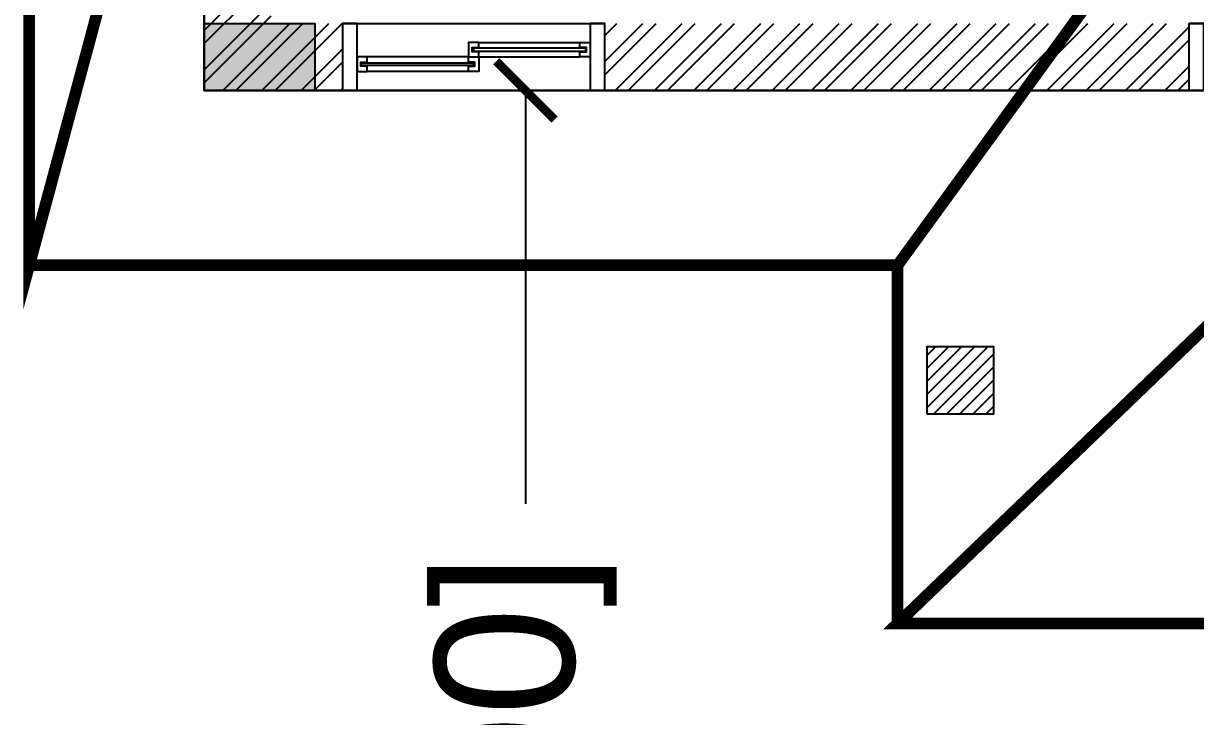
# Model space of a CAD drawing. Header units: millimetres. Extents: x -176651 to 424033, y -469666 to 486614.
# Drawn here: x 222122 to 226145, y 81205 to 83585 of the extents above; entities that cross this region are included whole.
import ezdxf

# ---------------------------------------------------------------- set-up
doc = ezdxf.new("R2010")
doc.units = ezdxf.units.MM
doc.set_wipeout_variables(frame=1)
doc.header["$PDMODE"] = 35
doc.header["$PDSIZE"] = 0.1
doc.linetypes.add('1625W-Roof Plan$0$DASHED', pattern=[0.75, 0.5, -0.25])
doc.linetypes.add('HIDDEN', pattern=[9.524999999999999, 6.35, -3.175])
doc.layers.get('Defpoints').update_dxf_attribs({"color": 252})
for name, color, linetype in [('1625_West Villa$0$ad-Elevation 10', 8, 'Continuous'), ('1625_West Villa$0$ad-Glass Sectionline', 8, 'Continuous'), ('1625_West Villa$0$ad-Wall', 8, 'Continuous'), ('1625_West Villa$0$ad-Wall hatch', 8, 'Continuous'), ('1625W-Roof Plan$0$ad-Primary Roof', 8, 'Continuous'), ('1625W-Roof Plan$0$ad-Secondary Roof', 8, 'Continuous'), ('1625W_Columns$0$ad-Column', 8, 'Continuous'), ('1625W_Columns$0$ad-Column Hatch', 8, 'Continuous'), ('1625W_Columns$0$ad-MS Column', 8, 'Continuous'), ('ad-Dimension', 4, 'Continuous'), ('ad-Plinth', 8, 'Continuous')]:
    doc.layers.add(name, color=color, linetype=linetype)
doc.styles.get("Standard").update_dxf_attribs({"font": 'arial.ttf'})
doc.dimstyles.new('Copy of A-100-DIM-INT (MM-FT)', dxfattribs={"dimscale": 500, "dimtxt": 2.4, "dimasz": 1, "dimexe": 0, "dimexo": 0, "dimgap": 1, "dimtad": 0, "dimdec": 0, "dimlfac": 0.03936996, "dimdsep": 46, "dimlunit": 3, "dimtxsty": 'Standard', "dimblk": 'ARCHTICK', "dimcen": 0.025, "dimclrd": 256, "dimclre": 256, "dimclrt": 256, "dimazin": 2, "dimtfac": 1, "dimtdec": 0, "dimtix": 1, "dimtmove": 2, "dimatfit": 3, "dimldrblk": 'ARCHTICK', "dimfxl": 1, "dimtolj": 1, "dimtzin": 0, "dimarcsym": 0})

# ---------------------------------------------------------------- blocks, each defined once
blk = doc.blocks.new('_ArchTick')
at = {"color": 0, "linetype": 'ByBlock', "const_width": 0.15}
blk.add_lwpolyline([(-0.5, -0.5), (0.5, 0.5)], dxfattribs=at)
blk = doc.blocks.new('*D13')
at = {"layer": 'ad-Dimension', "lineweight": -2, "transparency": 16777216}
for p, q in [((0, 0), (1102.882850743335, 0)), ((1102.882850743335, 0), (1102.882850743335, -1419.331514324687)), ((1102.882850743335, -6100), (1102.882850743335, -4680.668485675313)), ((0, -6100), (1102.882850743335, -6100))]:
    blk.add_line(p, q, dxfattribs=at)
at = {"layer": 'Defpoints', "color": 0, "ltscale": 5, "transparency": 16777216}
for p in [(0, 0), (0, -6100), (1102.882850743335, -6100)]:
    blk.add_point(p, dxfattribs=at)
at = {"layer": 'ad-Dimension', "lineweight": -2, "ltscale": 5, "transparency": 16777216, "xscale": 200, "yscale": 200, "zscale": 200}
for p, rotation in [((1102.882850743335, 0), 90), ((1102.882850743335, -6100), 270)]:
    blk.add_blockref('_ArchTick', p, dxfattribs=dict(at, rotation=rotation))
at = {"layer": 'ad-Dimension', "ltscale": 5, "transparency": 16777216, "insert": (1102.882850743335, -3050), "char_height": 480, "attachment_point": 5, "rotation": 90}
blk.add_mtext("\\A1;20' [6100]", dxfattribs=at)
blk = doc.blocks.new('*D14')
at = {"layer": 'ad-Dimension', "linetype": 'HIDDEN', "lineweight": -2, "transparency": 16777216}
blk.add_line((-6100, 0), (-6100, 1031.817341267772), dxfattribs=at)
at = {"layer": 'ad-Dimension', "lineweight": -2, "transparency": 16777216}
for p, q in [((-6100, 1031.817341267772), (-4680.668485675298, 1031.817341267772)), ((0, 1031.817341267772), (-1419.331514324702, 1031.817341267772)), ((0, 0), (0, 1031.817341267772))]:
    blk.add_line(p, q, dxfattribs=at)
at = {"layer": 'Defpoints', "color": 0, "ltscale": 5, "transparency": 16777216}
for p in [(-6100, 1031.817341267772), (-6100, 0), (0, 0)]:
    blk.add_point(p, dxfattribs=at)
at = {"layer": 'ad-Dimension', "lineweight": -2, "ltscale": 5, "transparency": 16777216, "xscale": 200, "yscale": 200, "zscale": 200, "rotation": 180}
blk.add_blockref('_ArchTick', (-6100, 1031.817341267772), dxfattribs=at)
at = {"layer": 'ad-Dimension', "lineweight": -2, "ltscale": 5, "transparency": 16777216, "xscale": 200, "yscale": 200, "zscale": 200}
blk.add_blockref('_ArchTick', (0, 1031.817341267772), dxfattribs=at)
at = {"layer": 'ad-Dimension', "ltscale": 5, "transparency": 16777216, "insert": (-3050, 1031.817341267772), "char_height": 480, "attachment_point": 5}
blk.add_mtext("\\A1;20' [6100]", dxfattribs=at)
blk = doc.blocks.new('1625_West Villa$0$$ZCDB_AUDIT_GENERATED_C7DC')
blk.add_wipeout([(0, 230), (900, 230), (900, 0), (0, 0)]).dxf.layer = '1625_West Villa$0$ad-Elevation 10'
at = {"layer": '1625_West Villa$0$ad-Elevation 10'}
for points in [[(900, 230), (0, 230)], [(900, 0), (0, 0)]]:
    blk.add_lwpolyline(points, dxfattribs=at)
for points in [[(50, 0), (50, 230), (0, 230), (0, 0)], [(850, 0), (900, 0), (900, 230), (850, 230)], [(467.5000000000837, 132.9999999994952), (467.5000000000728, 114.9999999994952), (432.5000000000728, 114.9999999994952), (432.5000000000982, 164.9999999994952), (467.5000000000982, 164.9999999994952), (467.5000000000873, 146.9999999994952), (445.5000000000837, 146.9999999994952), (445.5000000000837, 132.9999999994952)], [(815.0000000002874, 132.9999999994952), (815.0000000002983, 114.9999999994952), (850.0000000002983, 114.9999999994952), (850.0000000002728, 164.9999999994952), (815.0000000002728, 164.9999999994952), (815.0000000002838, 146.9999999994952), (837.0000000002874, 146.9999999994952), (837.0000000002874, 132.9999999994952)], [(84.99999999993452, 83), (84.9999999999236, 65), (49.9999999999236, 65), (49.99999999994907, 115), (84.99999999994907, 115), (84.99999999993815, 97), (62.99999999993452, 97), (62.99999999993452, 83)], [(432.5000000001382, 83), (432.5000000001492, 65), (467.5000000001492, 65), (467.5000000001237, 115), (432.5000000001237, 115), (432.5000000001346, 97), (454.5000000001382, 97), (454.5000000001382, 83)]]:
    blk.add_lwpolyline(points, close=True, dxfattribs=at)
at = {"layer": '1625_West Villa$0$ad-Glass Sectionline'}
for points in [[(467.5000000000982, 164.9999999994952), (815.0000000002728, 164.9999999994952)], [(432.5000000001237, 115), (84.99999999994907, 115)], [(467.5000000000728, 114.9999999994952), (815.0000000002728, 114.9999999994952)], [(432.5000000001492, 65), (84.99999999994907, 65)]]:
    blk.add_lwpolyline(points, dxfattribs=at)
for points in [[(450.0000000000982, 144.9999999994952), (835.0000000002874, 144.9999999994952), (835.0000000002874, 134.9999999994952), (450.0000000000982, 134.9999999994952)], [(450.0000000001237, 95), (64.99999999993452, 95), (64.99999999993452, 85), (450.0000000001237, 85)]]:
    blk.add_lwpolyline(points, close=True, dxfattribs=at)
blk = doc.blocks.new('*U93')
blk.add_blockref('1625_West Villa$0$$ZCDB_AUDIT_GENERATED_C7DC', (0, -4.836238076677546e-10))
blk = doc.blocks.new('1625_West Villa$0$zw$6266')
at = {"layer": '1625_West Villa$0$ad-Wall hatch', "transparency": 33554610}
h = blk.add_hatch(dxfattribs=at)
h.set_pattern_fill('ANSI32', color=256, scale=10)
h.set_pattern_definition([(45, (388774.3338098577, 102900.034549268), (-67.35192090801866, 67.35192090801866), []), (45, (388819.2351098577, 102900.034549268), (-67.35192090801866, 67.35192090801866), [])])
h.paths.add_polyline_path([(230, 8875.000000000007), (230, 9105.000000000007), (0, 9105.000000000007), (0, 8645.000000000007), (2830, 8645.000000000007), (2830, 4745), (0, 4745), (0, 0), (9240, 7.275957614183465e-12), (9240, 230.0000000000073), (8540, 230.0000000000073), (8540, 4745.000000000007), (4810, 4745), (4810, 4515), (4995, 4515), (4995, 3930), (5110, 3930), (5110, 4630), (8310, 4630), (8310, 3130), (6860, 3130), (6860, 3015), (8310, 3015), (8310, 230), (5110, 230), (5110, 3015), (6060, 3015), (6060, 3130), (4995, 3130), (4995, 230), (230, 230), (230, 4515), (3910.000000356697, 4515), (3910.000000356697, 4745), (3060, 4745), (3060, 8875.000000000007)])
at = {"rotation": 180}
blk.add_blockref('*U93', (1375, 229.9999999994179), dxfattribs=at)
at = {"xscale": -1, "rotation": 179.9999999999999}
blk.add_blockref('*U93', (3380, 229.9999999994179), dxfattribs=at)
at = {"layer": '1625_West Villa$0$ad-Wall'}
blk.add_lwpolyline([(3910.000000356697, 4745), (3060, 4745), (3060, 8875.000000000007), (230, 8875.000000000007), (230, 9105.000000000007), (0, 9105.000000000007), (0, 8645.000000000007), (2830, 8645.000000000007), (2830, 4745), (0, 4745), (0, 0), (9240, 7.275957614183465e-12)], dxfattribs=at)
blk = doc.blocks.new('1625W-Roof Plan$0$A$Ca594aa6c')
at = {"layer": '1625W-Roof Plan$0$ad-Primary Roof', "linetype": '1625W-Roof Plan$0$DASHED', "ltscale": 2, "const_width": 40}
blk.add_lwpolyline([(12570.00000000023, -15450), (2380.000000000233, -15450), (7475.000000000233, -10550)], close=True, dxfattribs=at)
blk.add_lwpolyline([(2380.000000000233, -15450), (2380.000000000233, -14220.00000000012)], dxfattribs=at)
at = {"layer": '1625W-Roof Plan$0$ad-Secondary Roof', "linetype": '1625W-Roof Plan$0$DASHED', "ltscale": 2, "const_width": 40}
for points in [[(-600.0000000002328, -8425), (179.2961956525687, -11322.50000000012), (-600.0000000002328, -14220.00000000012)], [(2380.000000000233, -8425), (4485.371900826693, -11322.50000000012), (2380.000000000233, -14220.00000000012), (-600.0000000002328, -14220.00000000012), (-600.0000000002328, -8425)]]:
    blk.add_lwpolyline(points, close=True, dxfattribs=at)
blk = doc.blocks.new('1625W-Roof Plan')
blk.add_blockref('1625W-Roof Plan$0$A$Ca594aa6c', (-1.964508555829525e-10, 13620.00000000012))
blk = doc.blocks.new('1625W_Columns$0$A$C42b14ea2')
at = {"layer": '1625W_Columns$0$ad-MS Column'}
h = blk.add_hatch(dxfattribs=at)
h.set_pattern_fill('ANSI31', color=256, scale=10)
h.set_pattern_definition([(45.00000000000001, (-1729784.139604921, 638048.9577193002), (-22.45064030267288, 22.45064030267288), [])])
h.paths.add_polyline_path([(0, 0), (230, 0), (230, 230), (0, 230)])
blk.add_lwpolyline([(0, 0), (230, 0), (230, 230), (0, 230)], close=True, dxfattribs=at)
blk = doc.blocks.new('1625W_Columns$0$zw$6AA0')
at = {"layer": '1625W_Columns$0$ad-Column Hatch', "transparency": 33554687}
h = blk.add_hatch(color=256, dxfattribs=at)
h.dxf.hatch_style = 1
h.paths.add_polyline_path([(0, -230), (380, -230), (380, 0), (0, 0)])
at = {"layer": '1625W_Columns$0$ad-Column'}
blk.add_lwpolyline([(0, -230), (380, -230), (380, 0), (0, 0)], close=True, dxfattribs=at)
blk = doc.blocks.new('1625W_Columns')
blk.add_blockref('1625W_Columns$0$A$C42b14ea2', (2480.000000000204, -1109.999999999883))
at = {"layer": '1625W_Columns$0$ad-Column', "xscale": -1, "rotation": 179.9999999999999}
blk.add_blockref('1625W_Columns$0$zw$6AA0', (-2.91038304567337e-11, -1.164153218269348e-10), dxfattribs=at)
blk = doc.blocks.new('1625_West Villa')
blk.add_blockref('1625W-Roof Plan', (0, 0))
blk.add_blockref('1625_West Villa$0$zw$6266', (-2.037268131971359e-10, 1.091393642127514e-10))
blk.add_blockref('1625W_Columns', (0, 0))
blk = doc.blocks.new("All Plot's Villa Plans")
at = {"ltscale": 5}
blk.add_blockref('1625_West Villa', (222742.2775057808, 83354.89996863343), dxfattribs=at)
blk = doc.blocks.new('zw$F00C')
at = {"layer": 'ad-Plinth', "ltscale": 5}
blk.add_lwpolyline([(5.820766091346741e-11, 13620), (12120.00000000006, 13620), (12120, -1.746229827404022e-10), (0, 0), (0, 4745), (2830.000000000058, 4745), (2830.000000000058, 8645), (5.820766091346741e-11, 8645)], close=True, dxfattribs=at)
at = {"layer": 'ad-Dimension'}
dim = blk.add_linear_dim(base=(-6100, 1031.817341267772), p1=(0, 0), p2=(-6100, 0), dimstyle='Copy of A-100-DIM-INT (MM-FT)', override={"dimscale": 200}, dxfattribs=at)
dim.commit()
dim.dimension.update_dxf_attribs({"geometry": '*D14', "text_midpoint": (-3050, 1031.817341267772)})
dim = blk.add_linear_dim(base=(1102.882850743335, -6100), p1=(0, 0), p2=(0, -6100), angle=90, dimstyle='Copy of A-100-DIM-INT (MM-FT)', override={"dimscale": 200}, dxfattribs=at)
dim.commit()
dim.dimension.update_dxf_attribs({"geometry": '*D13', "text_midpoint": (1102.882850743335, -3050)})
blk = doc.blocks.new('zw$898C')
at = {"layer": 'ad-Plinth', "ltscale": 5}
blk.add_blockref('zw$F00C', (30903.4580602292, -345403.875552068), dxfattribs=at)

msp = doc.modelspace()

# ---------------------------------------------------------------- block references
at = {"ltscale": 5}
msp.add_blockref("All Plot's Villa Plans", (0, 0), dxfattribs=at)

# ---------------------------------------------------------------- next in the draw order: block references
msp.add_blockref('zw$898C', (191838.8194455516, 428758.7755207014), dxfattribs=at)

doc.saveas('drawing.dxf')
